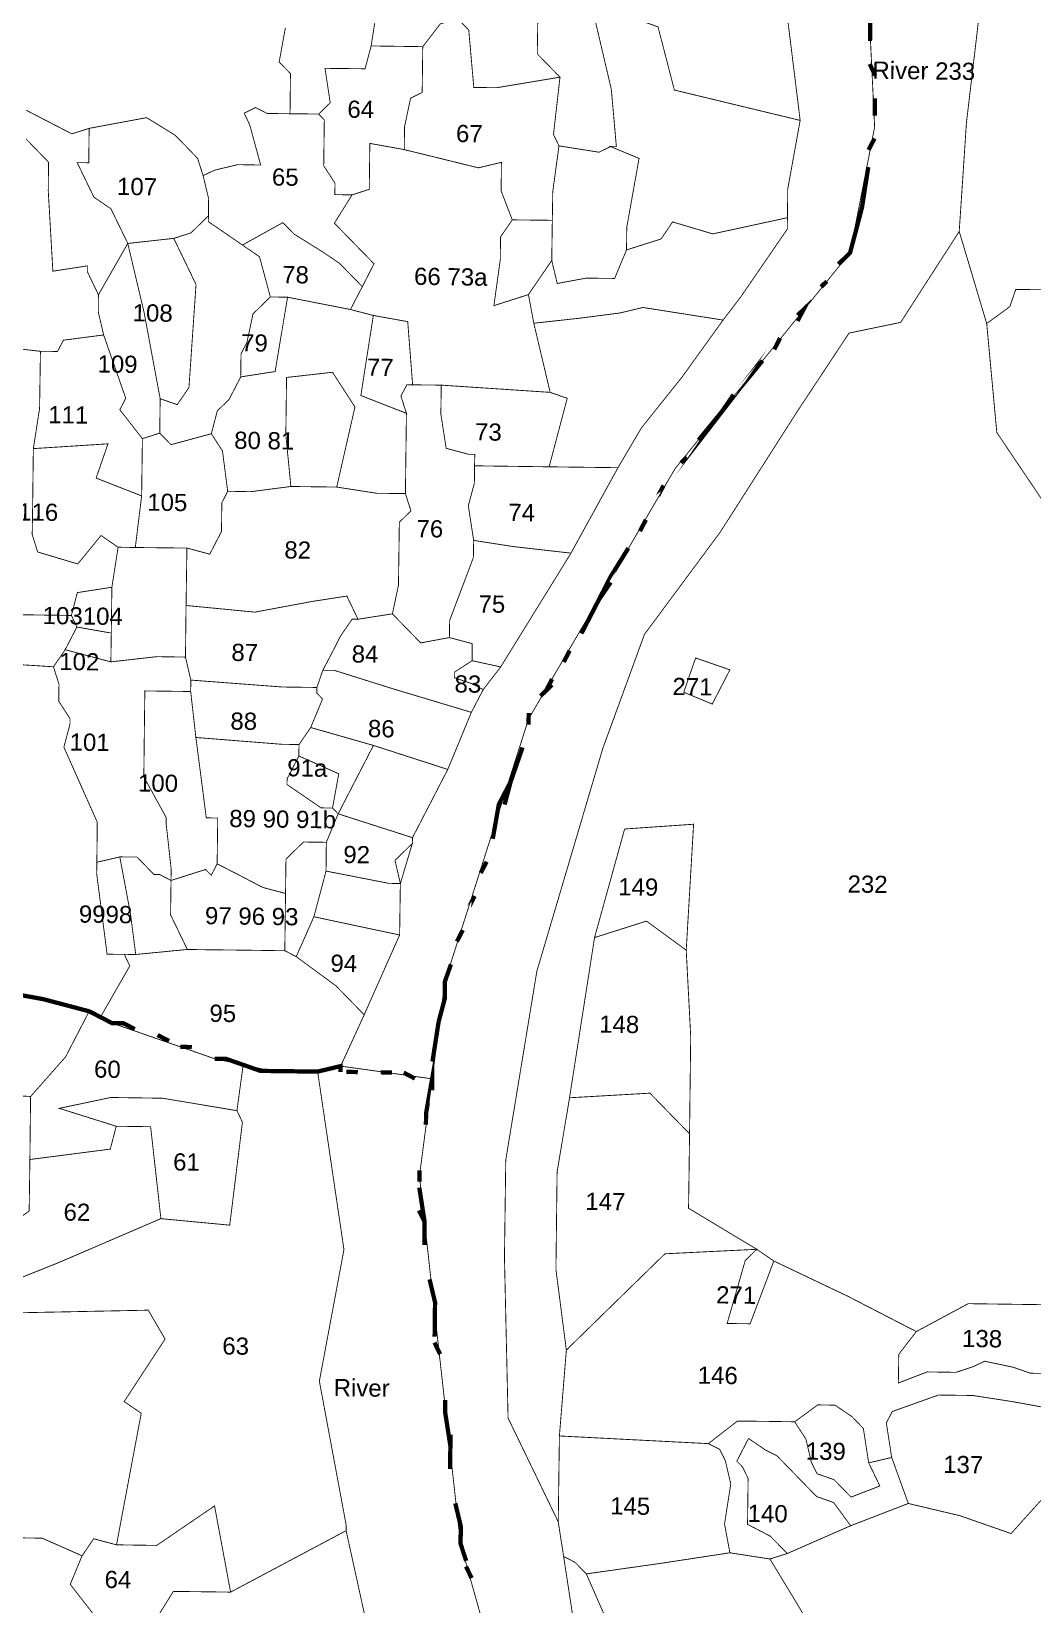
# Model space of a CAD drawing. Header units: metres. Extents: x 259278 to 277237, y 2171369 to 2185379.
# Drawn here: x 275011 to 275703, y 2177342 to 2178430 of the extents above; entities that cross this region are included whole.
import ezdxf

# ---------------------------------------------------------------- set-up
doc = ezdxf.new("R2010")
doc.units = ezdxf.units.M
doc.header["$MEASUREMENT"] = 0
for name, color, linetype in [('SURVEY NO.', 7, 'Continuous'), ('SURVEY PLOT BOUNDARY', 35, 'Continuous'), ('VILLAGE BOUNDARY', 212, 'Continuous')]:
    doc.layers.add(name, color=color, linetype=linetype)
doc.styles.add('PDF Arial', font='arial.ttf')

msp = doc.modelspace()

# ---------------------------------------------------------------- linework, layer by layer
at = {"layer": 'SURVEY PLOT BOUNDARY', "lineweight": 18, "const_width": 0.595}
for points in [[(275715.2, 2178251.7), (275691.4, 2178252), (275687.3, 2178240.1), (275671.3, 2178228.4), (275652.3, 2178292.1), (275657.3, 2178367.4), (275666.2, 2178442.7), (275658.9, 2178490.3), (275639.9, 2178558), (275711.6, 2178580.9)], [(275587.5, 2178495.2), (275593.8, 2178364.3), (275576.8, 2178277.3), (275455.9, 2178128.2), (275354.5, 2177955), (275296.6, 2177773.3), (275287.8, 2177706), (275224.5, 2177714.8), (275240.8, 2177750.3), (275265.3, 2177805.5), (275265.8, 2177841.1), (275274.1, 2177868.8), (275274.2, 2177872.8), (275298.6, 2177920), (275314.9, 2177959.5), (275323.1, 2177975.2), (275335.2, 2177990.9), (275383.8, 2178069.6), (275416.3, 2178128.7), (275432.5, 2178156.2), (275460.7, 2178191.5), (275489, 2178230.8), (275501, 2178246.5), (275533.4, 2178293.7), (275533.5, 2178301.6), (275533.7, 2178321.4), (275542.3, 2178368.9), (275531.5, 2178456.3)], [(275364.3, 2177181.6), (275307.4, 2177384.6), (275279, 2177638.7), (275287.8, 2177706), (275296.6, 2177773.3), (275354.5, 2177955), (275455.9, 2178128.2), (275576.8, 2178277.3), (275593.8, 2178364.3), (275587.5, 2178495.2)], [(275254.2, 2178475.8), (275245.6, 2178420.4), (275241.4, 2178404.6), (275233.5, 2178404.7), (275213.7, 2178404.9), (275217.3, 2178381.1), (275213.3, 2178377.2), (275209.3, 2178373.3), (275189.5, 2178373.5), (275189.8, 2178401.3), (275182, 2178409.3), (275186.3, 2178433)], [(275531.5, 2178456.3), (275542.3, 2178368.9), (275455.3, 2178389.9), (275444, 2178433.6)], [(275360.8, 2178434.7), (275360.5, 2178414.9), (275376.2, 2178398.8), (275332.4, 2178391.5), (275316.6, 2178391.7), (275313.1, 2178431.4)], [(275666.2, 2178442.7), (275657.3, 2178367.4), (275652.3, 2178292.1), (275611.8, 2178229.2), (275576.1, 2178221.8), (275539.7, 2178166.7), (275487, 2178084.1), (275434.6, 2178013.4), (275405.8, 2177934.5), (275360.2, 2177780.4), (275338.7, 2177649.9), (275337.8, 2177582.5), (275340.3, 2177471.4), (275375, 2177399.6), (275378.7, 2177375.7), (275389.7, 2177304.2)], [(275186.3, 2178433), (275182, 2178409.3), (275189.8, 2178401.3), (275189.5, 2178373.5), (275181.6, 2178373.6), (275173.6, 2178373.7), (275165.7, 2178377.8), (275157.8, 2178373.9), (275161.6, 2178365.9), (275169.2, 2178338.1), (275165.2, 2178338.1), (275153.3, 2178338.3), (275137.4, 2178334.5), (275129.4, 2178330.7), (275125.6, 2178342.6), (275117.8, 2178350.7), (275110, 2178358.7), (275090.3, 2178370.8), (275050.6, 2178363.4), (275038.6, 2178359.6), (275007.1, 2178375.9)], [(275007.1, 2178375.9), (275038.6, 2178359.6), (275050.6, 2178363.4), (275050.3, 2178339.6), (275042.3, 2178339.7), (275053.9, 2178315.8), (275065.7, 2178307.7), (275077.3, 2178283.8), (275057, 2178248.3), (275049.3, 2178264.3), (275049.3, 2178268.3), (275025.5, 2178264.6), (275022.3, 2178320.2), (275022.5, 2178340), (275006.9, 2178356.1)], [(275006.9, 2178356.1), (275022.5, 2178340), (275022.3, 2178320.2), (275025.5, 2178264.6), (275049.3, 2178268.3), (275049.3, 2178264.3), (275057, 2178248.3), (275056.9, 2178236.4), (275060.6, 2178220.5), (275032.8, 2178216.9), (275028.7, 2178209.1), (275016.9, 2178209.2), (274977.3, 2178213.7)], [(275710, 2177549.8), (275658.5, 2177550.5), (275622.6, 2177531.2), (275575.3, 2177555.6), (275524.1, 2177580), (275512.3, 2177588.1), (275465.1, 2177616.5), (275465.5, 2177644.2), (275465.8, 2177668), (275466.6, 2177735.4), (275463.5, 2177795), (275468.6, 2177882.1), (275420.9, 2177878.8), (275400.1, 2177803.7), (275382.8, 2177692.9), (275374.2, 2177641.5), (275373.4, 2177574.1), (275380.6, 2177518.4), (275375.8, 2177459), (275375, 2177399.6), (275340.3, 2177471.4), (275337.8, 2177582.5), (275338.7, 2177649.9), (275360.2, 2177780.4), (275405.8, 2177934.5), (275434.6, 2178013.4), (275487, 2178084.1), (275539.7, 2178166.7), (275576.1, 2178221.8), (275611.8, 2178229.2), (275652.3, 2178292.1), (275671.3, 2178228.4), (275678.3, 2178153), (275713.3, 2178101)], [(275194, 2176585), (275278.6, 2176691), (275299.2, 2176754.2), (275325.2, 2176920.4), (275329.9, 2176975.8), (275299.6, 2177083.3), (275280.7, 2177154.9), (275228.3, 2177393.5), (275228.3, 2177397.5), (275209.8, 2177496.9), (275226.8, 2177587.9), (275208.6, 2177711), (275224.5, 2177714.8), (275287.8, 2177706), (275279, 2177638.7), (275307.4, 2177384.6), (275364.3, 2177181.6), (275390.1, 2177030.6), (275388.8, 2176935.4), (275339, 2176765.5), (275290, 2176651.2), (275229.5, 2176576.6)], [(275713.1, 2177478.4), (275689.4, 2177482.7), (275661.7, 2177487), (275637.9, 2177487.3), (275606, 2177475.9), (275601.9, 2177468), (275605.6, 2177444.1), (275589.7, 2177440.4), (275586, 2177464.2), (275578.2, 2177472.3), (275566.4, 2177480.3), (275554.5, 2177480.5), (275538.5, 2177468.8), (275518.7, 2177469.1), (275498.9, 2177469.3), (275478.8, 2177453.7), (275375.8, 2177459), (275380.6, 2177518.4), (275420.7, 2177557.6), (275448.8, 2177585), (275512.3, 2177588.1), (275504.3, 2177580.3), (275491.8, 2177536.8), (275507.7, 2177536.6), (275524.1, 2177580), (275575.3, 2177555.6), (275622.6, 2177531.2), (275610.5, 2177515.5), (275610.2, 2177495.6), (275630.1, 2177503.3), (275650, 2177503), (275661.9, 2177506.9), (275669.9, 2177510.7), (275689.7, 2177506.5), (275701.5, 2177502.4), (275713.4, 2177502.2)], [(275540.8, 2177341.9), (275521.4, 2177373.9), (275533.4, 2177377.7), (275577.2, 2177396.9), (275617.1, 2177412.3), (275652.6, 2177403.9), (275688.2, 2177391.5), (275744.5, 2177454.2)], [(275096.6, 2177331.8), (275108.8, 2177351.5), (275148.4, 2177351), (275228.3, 2177393.5), (275280.7, 2177154.9)], [(274937.9, 2177318), (274966.4, 2177377.1), (274970.5, 2177389), (275018.1, 2177388.3), (275045.7, 2177376.1), (275037.5, 2177356.4), (275053.1, 2177336.3)], [(275389.7, 2177304.2), (275378.7, 2177375.7), (275386.6, 2177371.6), (275394.4, 2177363.6), (275413.7, 2177319.7)]]:
    msp.add_lwpolyline(points, dxfattribs=at)
for points in [[(275322.1, 2178506.6), (275314.1, 2178502.8), (275309.8, 2178479), (275301.6, 2178459.3), (275305.3, 2178439.4), (275293.4, 2178435.6), (275281.3, 2178419.9), (275245.6, 2178420.4), (275254.2, 2178475.8), (275262.2, 2178479.6), (275274.3, 2178495.3), (275274.7, 2178527.1), (275282.9, 2178546.8), (275287.1, 2178566.5), (275295.1, 2178570.4), (275303, 2178562.4), (275314.5, 2178534.5), (275322.3, 2178522.5)], [(275400.5, 2178438.2), (275411.7, 2178390.4), (275415.2, 2178350.7), (275411.2, 2178350.8), (275403.2, 2178346.9), (275375.5, 2178351.3), (275371.7, 2178359.2), (275376.2, 2178398.8), (275360.5, 2178414.9), (275360.8, 2178434.7), (275360.9, 2178442.7), (275361, 2178450.6)], [(275533.5, 2178301.6), (275481.8, 2178290.4), (275454.1, 2178298.7), (275446.1, 2178286.9), (275422.2, 2178279.3), (275422.4, 2178295.1), (275430.9, 2178342.6), (275411.2, 2178350.8), (275415.2, 2178350.7), (275411.7, 2178390.4), (275400.5, 2178438.2), (275424.3, 2178445.8), (275432.2, 2178437.8), (275444, 2178433.6), (275455.3, 2178389.9), (275542.3, 2178368.9), (275533.7, 2178321.4)], [(275370.9, 2178299.8), (275343.2, 2178300.1), (275335.5, 2178320.1), (275335.7, 2178339.9), (275319.8, 2178336.1), (275268.5, 2178348.7), (275268.7, 2178364.6), (275272.9, 2178384.3), (275280.9, 2178388.2), (275281.3, 2178419.9), (275293.4, 2178435.6), (275305.3, 2178439.4), (275313.1, 2178431.4), (275316.6, 2178391.7), (275332.4, 2178391.5), (275376.2, 2178398.8), (275371.7, 2178359.2), (275375.5, 2178351.3), (275371.2, 2178319.6)], [(275268.5, 2178348.7), (275244.7, 2178353), (275244.3, 2178321.2), (275232.4, 2178317.4), (275224.4, 2178317.5), (275220.5, 2178317.6), (275220.6, 2178325.5), (275212.8, 2178337.5), (275213.2, 2178369.2), (275209.3, 2178373.3), (275213.3, 2178377.2), (275217.3, 2178381.1), (275213.7, 2178404.9), (275233.5, 2178404.7), (275241.4, 2178404.6), (275245.6, 2178420.4), (275281.3, 2178419.9), (275280.9, 2178388.2), (275272.9, 2178384.3), (275268.7, 2178364.6)], [(275133.1, 2178302.9), (275121, 2178291.1), (275109.1, 2178287.3), (275077.3, 2178283.8), (275065.7, 2178307.7), (275053.9, 2178315.8), (275042.3, 2178339.7), (275050.3, 2178339.6), (275050.6, 2178363.4), (275090.3, 2178370.8), (275110, 2178358.7), (275117.8, 2178350.7), (275125.6, 2178342.6), (275129.4, 2178330.7), (275133.2, 2178314.8)], [(275189.5, 2178373.5), (275209.3, 2178373.3), (275213.2, 2178369.2), (275212.8, 2178337.5), (275220.6, 2178325.5), (275220.5, 2178317.6), (275224.4, 2178317.5), (275232.4, 2178317.4), (275220.2, 2178297.8), (275247.6, 2178269.7), (275239.5, 2178253.9), (275223.8, 2178270), (275212, 2178278), (275192.4, 2178290.2), (275184.5, 2178298.2), (275156.6, 2178282.7), (275133, 2178298.9), (275133.1, 2178302.9), (275133.2, 2178314.8), (275129.4, 2178330.7), (275137.4, 2178334.5), (275153.3, 2178338.3), (275165.2, 2178338.1), (275169.2, 2178338.1), (275161.6, 2178365.9), (275157.8, 2178373.9), (275165.7, 2178377.8), (275173.6, 2178373.7), (275181.6, 2178373.6)], [(275268.5, 2178348.7), (275319.8, 2178336.1), (275335.7, 2178339.9), (275335.5, 2178320.1), (275343.2, 2178300.1), (275335.1, 2178288.3), (275334.9, 2178272.5), (275330.5, 2178240.8), (275354.4, 2178248.4), (275358.1, 2178228.6), (275369.4, 2178180.8), (275294.1, 2178185.8), (275274.3, 2178186), (275270.9, 2178229.7), (275247.1, 2178234), (275231.3, 2178238.1), (275239.5, 2178253.9), (275247.6, 2178269.7), (275220.2, 2178297.8), (275232.4, 2178317.4), (275244.3, 2178321.2), (275244.7, 2178353)], [(275411.2, 2178350.8), (275430.9, 2178342.6), (275422.4, 2178295.1), (275422.2, 2178279.3), (275414, 2178259.6), (275394.2, 2178259.8), (275374.3, 2178256.1), (275370.5, 2178272), (275370.9, 2178299.8), (275371.2, 2178319.6), (275375.5, 2178351.3), (275403.2, 2178346.9)], [(275175.9, 2178246.8), (275163.9, 2178235.1), (275159.7, 2178215.3), (275155.6, 2178207.4), (275155.4, 2178191.5), (275147.3, 2178175.8), (275139.2, 2178168), (275135.1, 2178152.2), (275107.2, 2178144.6), (275099.4, 2178152.6), (275099.7, 2178176.4), (275111.5, 2178172.3), (275119.6, 2178184.1), (275124.5, 2178255.4), (275109.1, 2178287.3), (275121, 2178291.1), (275133.1, 2178302.9), (275133, 2178298.9), (275156.6, 2178282.7), (275168.4, 2178274.6)], [(275231.3, 2178238.1), (275187.8, 2178246.6), (275175.9, 2178246.8), (275168.4, 2178274.6), (275156.6, 2178282.7), (275184.5, 2178298.2), (275192.4, 2178290.2), (275212, 2178278), (275223.8, 2178270), (275239.5, 2178253.9)], [(275354.4, 2178248.4), (275330.5, 2178240.8), (275334.9, 2178272.5), (275335.1, 2178288.3), (275343.2, 2178300.1), (275370.9, 2178299.8), (275370.5, 2178272)], [(275533.4, 2178293.7), (275501, 2178246.5), (275489, 2178230.8), (275433.6, 2178239.5), (275417.6, 2178235.7), (275389.8, 2178232.1), (275358.1, 2178228.6), (275354.4, 2178248.4), (275370.5, 2178272), (275374.3, 2178256.1), (275394.2, 2178259.8), (275414, 2178259.6), (275422.2, 2178279.3), (275446.1, 2178286.9), (275454.1, 2178298.7), (275481.8, 2178290.4), (275533.5, 2178301.6)], [(275099.7, 2178176.4), (275099.4, 2178152.6), (275087.4, 2178148.8), (275071.8, 2178168.8), (275075.9, 2178176.7), (275060.6, 2178220.5), (275056.9, 2178236.4), (275057, 2178248.3), (275077.3, 2178283.8), (275088.6, 2178236)], [(275099.7, 2178176.4), (275088.6, 2178236), (275077.3, 2178283.8), (275109.1, 2178287.3), (275124.5, 2178255.4), (275119.6, 2178184.1), (275111.5, 2178172.3)], [(275841, 2178166.8), (275813.2, 2178163.2), (275773.2, 2178135.9), (275713.3, 2178101), (275678.3, 2178153), (275671.3, 2178228.4), (275687.3, 2178240.1), (275691.4, 2178252), (275715.2, 2178251.7), (275734.9, 2178243.5), (275758.8, 2178247.1), (275751.1, 2178267.1), (275778.9, 2178270.7), (275830.5, 2178274), (275822.1, 2178238.4), (275825.5, 2178198.7), (275845.4, 2178198.4)], [(275270, 2178166.3), (275269.3, 2178110.8), (275249.5, 2178111), (275221.8, 2178115.3), (275234.4, 2178170.7), (275218.9, 2178194.7), (275187.1, 2178191.1), (275186.6, 2178151.5), (275190.1, 2178115.7), (275162.3, 2178112.1), (275146.4, 2178112.4), (275142.8, 2178140.2), (275135.1, 2178152.2), (275139.2, 2178168), (275147.3, 2178175.8), (275155.4, 2178191.5), (275179.2, 2178195.2), (275187.8, 2178246.6), (275231.3, 2178238.1), (275247.1, 2178234), (275238.5, 2178178.6)], [(275187.8, 2178246.6), (275179.2, 2178195.2), (275155.4, 2178191.5), (275155.6, 2178207.4), (275159.7, 2178215.3), (275163.9, 2178235.1), (275175.9, 2178246.8)], [(275432.5, 2178156.2), (275416.3, 2178128.7), (275368.7, 2178129.3), (275381.2, 2178176.7), (275369.4, 2178180.8), (275358.1, 2178228.6), (275389.8, 2178232.1), (275417.6, 2178235.7), (275433.6, 2178239.5), (275489, 2178230.8), (275460.7, 2178191.5)], [(275274.3, 2178186), (275270.3, 2178186.1), (275266.2, 2178178.2), (275270, 2178166.3), (275238.5, 2178178.6), (275247.1, 2178234), (275270.9, 2178229.7)], [(275012, 2178141.9), (275016.3, 2178169.6), (275016.9, 2178209.2), (275028.7, 2178209.1), (275032.8, 2178216.9), (275060.6, 2178220.5), (275075.9, 2178176.7), (275071.8, 2178168.8), (275087.4, 2178148.8), (275086.9, 2178109.2), (275055.4, 2178121.5), (275063.6, 2178145.2)], [(275016.9, 2178209.2), (275016.3, 2178169.6), (275012, 2178141.9), (275011.4, 2178094.3), (275011.2, 2178082.4), (275015, 2178070.4), (275042.7, 2178062.1), (275058.8, 2178081.8), (275070.6, 2178073.7), (275066.3, 2178046), (275042.4, 2178042.3), (275038.3, 2178026.5), (275002.6, 2178027), (274986.7, 2178027.2), (274967.1, 2178039.3), (274975.2, 2178059.1), (274987.2, 2178066.8), (274979.7, 2178094.7), (274976.3, 2178138.4), (274976.4, 2178150.3), (274976.6, 2178162.1), (274980.9, 2178185.9), (274977.1, 2178201.8), (274977.3, 2178213.7)], [(275221.8, 2178115.3), (275190.1, 2178115.7), (275186.6, 2178151.5), (275187.1, 2178191.1), (275218.9, 2178194.7), (275234.4, 2178170.7)], [(275260.3, 2178027.6), (275264.5, 2178047.4), (275265.1, 2178091), (275273.1, 2178098.8), (275269.3, 2178110.8), (275270, 2178166.3), (275266.2, 2178178.2), (275270.3, 2178186.1), (275274.3, 2178186), (275294.1, 2178185.8), (275293.8, 2178165.9), (275297.5, 2178142.1), (275313.3, 2178137.9), (275317.3, 2178137.9), (275317.1, 2178130), (275317, 2178118.1), (275312.8, 2178102.3), (275316.5, 2178078.4), (275316.3, 2178066.5), (275299.9, 2178023.1), (275299.7, 2178011.2), (275279.9, 2178007.5), (275268.1, 2178019.6)], [(275368.7, 2178129.3), (275317.1, 2178130), (275317.3, 2178137.9), (275313.3, 2178137.9), (275297.5, 2178142.1), (275293.8, 2178165.9), (275294.1, 2178185.8), (275369.4, 2178180.8), (275381.2, 2178176.7)], [(275135.1, 2178152.2), (275142.8, 2178140.2), (275146.4, 2178112.4), (275142.4, 2178104.5), (275142.3, 2178100.5), (275142.1, 2178084.6), (275134, 2178068.9), (275118.2, 2178073.1), (275082.5, 2178073.5), (275086.9, 2178109.2), (275087.4, 2178148.8), (275099.4, 2178152.6), (275107.2, 2178144.6)], [(275086.9, 2178109.2), (275082.5, 2178073.5), (275070.6, 2178073.7), (275058.8, 2178081.8), (275042.7, 2178062.1), (275015, 2178070.4), (275011.2, 2178082.4), (275011.4, 2178094.3), (275012, 2178141.9), (275063.6, 2178145.2), (275055.4, 2178121.5)], [(275383.8, 2178069.6), (275344.2, 2178074.1), (275316.5, 2178078.4), (275312.8, 2178102.3), (275317, 2178118.1), (275317.1, 2178130), (275368.7, 2178129.3), (275416.3, 2178128.7)], [(275269.3, 2178110.8), (275273.1, 2178098.8), (275265.1, 2178091), (275264.5, 2178047.4), (275260.3, 2178027.6), (275236.5, 2178023.9), (275228.8, 2178039.9), (275204.9, 2178036.2), (275165.2, 2178028.8), (275117.6, 2178033.4), (275118.2, 2178073.1), (275134, 2178068.9), (275142.1, 2178084.6), (275142.3, 2178100.5), (275142.4, 2178104.5), (275146.4, 2178112.4), (275162.3, 2178112.1), (275190.1, 2178115.7), (275221.8, 2178115.3), (275249.5, 2178111)], [(275383.8, 2178069.6), (275335.2, 2177990.9), (275315.4, 2177995.2), (275315.5, 2178007), (275299.7, 2178011.2), (275299.9, 2178023.1), (275316.3, 2178066.5), (275316.5, 2178078.4), (275344.2, 2178074.1)], [(275025.9, 2177991), (274946.7, 2177996), (274945.8, 2177928.6), (274930, 2177932.8), (274930.6, 2177976.4), (274910.6, 2177968.7), (274906.7, 2177972.7), (274911, 2177996.5), (274907.3, 2178020.3), (274887.6, 2178024.5), (274879.9, 2178040.5), (274864.1, 2178048.6), (274896.1, 2178068), (274915.7, 2178055.9), (274923.8, 2178063.7), (274939.5, 2178055.6), (274967.1, 2178039.3), (274986.7, 2178027.2), (275002.6, 2178027), (275038.3, 2178026.5), (275042.1, 2178018.5), (275034, 2178002.8)], [(275065.6, 2177994.4), (275065.9, 2178014.3), (275066.3, 2178046), (275070.6, 2178073.7), (275082.5, 2178073.5), (275118.2, 2178073.1), (275117.6, 2178033.4), (275117.2, 2177997.7), (275097.4, 2177998)], [(275038.3, 2178026.5), (275042.4, 2178042.3), (275066.3, 2178046), (275065.9, 2178014.3), (275042.1, 2178018.5)], [(275236.5, 2178023.9), (275232.5, 2178024), (275224.4, 2178012.2), (275220.4, 2178004.3), (275212.2, 2177988.6), (275208.1, 2177976.7), (275184.3, 2177977), (275120.9, 2177981.8), (275117.2, 2177997.7), (275117.6, 2178033.4), (275165.2, 2178028.8), (275204.9, 2178036.2), (275228.8, 2178039.9)], [(275268.1, 2178019.6), (275279.9, 2178007.5), (275299.7, 2178011.2), (275315.5, 2178007), (275315.4, 2177995.2), (275303.4, 2177987.4), (275303.3, 2177983.4), (275315.2, 2177979.3), (275323.1, 2177975.2), (275314.9, 2177959.5), (275259.6, 2177976.1), (275220.2, 2177988.5), (275212.2, 2177988.6), (275220.4, 2178004.3), (275224.4, 2178012.2), (275232.5, 2178024), (275236.5, 2178023.9), (275260.3, 2178027.6)], [(275065.9, 2178014.3), (275065.6, 2177994.4), (275034, 2178002.8), (275042.1, 2178018.5)], [(275117.2, 2177997.7), (275120.9, 2177981.8), (275120.8, 2177973.9), (275089.1, 2177974.3), (275088.8, 2177950.5), (275088.4, 2177914.8), (275103.8, 2177886.9), (275103.8, 2177882.9), (275107.3, 2177851.1), (275107.2, 2177843.2), (275099.4, 2177847.3), (275095.4, 2177847.3), (275083.7, 2177859.4), (275071.8, 2177859.5), (275055.9, 2177855.8), (275056, 2177863.7), (275056.2, 2177883.5), (275033.1, 2177935.4), (275037.3, 2177951.2), (275037.3, 2177955.2), (275029.6, 2177967.1), (275029.7, 2177979), (275025.9, 2177991), (275034, 2178002.8), (275065.6, 2177994.4), (275097.4, 2177998)], [(275025.9, 2177991), (275029.7, 2177979), (275029.6, 2177967.1), (275037.3, 2177955.2), (275037.3, 2177951.2), (275033.1, 2177935.4), (275056.2, 2177883.5), (275056, 2177863.7), (275055.9, 2177855.8), (275055.8, 2177847.8), (275063, 2177792.2), (275074.9, 2177792.1), (275078.7, 2177784.1), (275058.4, 2177748.7), (275050.6, 2177752.7), (275018.9, 2177761.1), (274963.6, 2177769.7), (274928, 2177778.1), (274933.2, 2177873.2), (274945.4, 2177896.9), (274945.6, 2177916.7), (274945.8, 2177928.6), (274946.7, 2177996)], [(275314.9, 2177959.5), (275298.6, 2177920), (275247.2, 2177936.6), (275203.8, 2177949), (275212, 2177968.7), (275208.1, 2177972.8), (275208.1, 2177976.7), (275212.2, 2177988.6), (275220.2, 2177988.5), (275259.6, 2177976.1)], [(275335.2, 2177990.9), (275323.1, 2177975.2), (275315.2, 2177979.3), (275303.3, 2177983.4), (275303.4, 2177987.4), (275315.4, 2177995.2)], [(275461.8, 2177973.4), (275481.5, 2177965.2), (275493.7, 2177988.9), (275470, 2177997.1)], [(275493.7, 2177988.9), (275481.5, 2177965.2), (275461.8, 2177973.4), (275470, 2177997.1)], [(275208.1, 2177976.7), (275208.1, 2177972.8), (275212, 2177968.7), (275203.8, 2177949), (275195.7, 2177937.2), (275183.8, 2177937.4), (275124.4, 2177942.1), (275120.8, 2177973.9), (275120.9, 2177981.8), (275184.3, 2177977)], [(275124.4, 2177942.1), (275131.6, 2177886.5), (275139.5, 2177886.4), (275139.1, 2177854.7), (275135, 2177846.8), (275131.1, 2177850.8), (275107.2, 2177843.2), (275107.3, 2177851.1), (275103.8, 2177882.9), (275103.8, 2177886.9), (275088.4, 2177914.8), (275088.8, 2177950.5), (275089.1, 2177974.3), (275120.8, 2177973.9)], [(275222.8, 2177889.3), (275218.9, 2177893.3), (275223.2, 2177917), (275195.6, 2177929.3), (275195.7, 2177937.2), (275203.8, 2177949), (275247.2, 2177936.6)], [(275195.7, 2177937.2), (275195.6, 2177929.3), (275187.5, 2177913.5), (275187.4, 2177909.6), (275211, 2177893.4), (275218.9, 2177893.3), (275222.8, 2177889.3), (275214.6, 2177869.6), (275198.8, 2177869.8), (275186.7, 2177858), (275186.4, 2177834.2), (275170.6, 2177838.4), (275154.9, 2177846.6), (275139.1, 2177854.7), (275139.5, 2177886.4), (275131.6, 2177886.5), (275124.4, 2177942.1), (275183.8, 2177937.4)], [(275298.6, 2177920), (275274.2, 2177872.8), (275222.8, 2177889.3), (275247.2, 2177936.6)], [(275218.9, 2177893.3), (275211, 2177893.4), (275187.4, 2177909.6), (275187.5, 2177913.5), (275195.6, 2177929.3), (275223.2, 2177917)], [(275262.1, 2177857.1), (275265.8, 2177841.1), (275257.9, 2177841.2), (275214.4, 2177849.7), (275214.6, 2177869.6), (275222.8, 2177889.3), (275274.2, 2177872.8), (275274.1, 2177868.8)], [(275468.6, 2177882.1), (275463.5, 2177795), (275436, 2177815.1), (275400.1, 2177803.7), (275420.9, 2177878.8)], [(275214.6, 2177869.6), (275214.4, 2177849.7), (275206, 2177818.1), (275193.8, 2177790.5), (275185.9, 2177794.6), (275186.4, 2177834.2), (275186.7, 2177858), (275198.8, 2177869.8)], [(275274.1, 2177868.8), (275265.8, 2177841.1), (275262.1, 2177857.1)], [(275074.9, 2177792.1), (275063, 2177792.2), (275055.8, 2177847.8), (275055.9, 2177855.8), (275071.8, 2177859.5), (275079.2, 2177819.8), (275082.8, 2177792)], [(275107.2, 2177843.2), (275107.1, 2177835.3), (275106.9, 2177819.4), (275118.5, 2177795.5), (275082.8, 2177792), (275079.2, 2177819.8), (275071.8, 2177859.5), (275083.7, 2177859.4), (275095.4, 2177847.3), (275099.4, 2177847.3)], [(275186.4, 2177834.2), (275185.9, 2177794.6), (275158.2, 2177795), (275130.4, 2177795.3), (275118.5, 2177795.5), (275106.9, 2177819.4), (275107.1, 2177835.3), (275107.2, 2177843.2), (275131.1, 2177850.8), (275135, 2177846.8), (275139.1, 2177854.7), (275154.9, 2177846.6), (275170.6, 2177838.4)], [(275265.8, 2177841.1), (275265.3, 2177805.5), (275206, 2177818.1), (275214.4, 2177849.7), (275257.9, 2177841.2)], [(275265.3, 2177805.5), (275240.8, 2177750.3), (275221.3, 2177770.3), (275193.8, 2177790.5), (275206, 2177818.1)], [(275463.5, 2177795), (275466.6, 2177735.4), (275465.8, 2177668), (275438.4, 2177696.1), (275382.8, 2177692.9), (275400.1, 2177803.7), (275436, 2177815.1)], [(275208.6, 2177711), (275176.9, 2177711.4), (275157.1, 2177715.7), (275137.4, 2177719.9), (275066.3, 2177744.6), (275058.4, 2177748.7), (275078.7, 2177784.1), (275074.9, 2177792.1), (275082.8, 2177792), (275118.5, 2177795.5), (275130.4, 2177795.3), (275158.2, 2177795), (275185.9, 2177794.6), (275193.8, 2177790.5), (275221.3, 2177770.3), (275240.8, 2177750.3), (275224.5, 2177714.8)], [(275010.1, 2177693.8), (274915.1, 2177699), (274915.2, 2177710.9), (274920.1, 2177778.2), (274928, 2177778.1), (274963.6, 2177769.7), (275018.9, 2177761.1), (275050.6, 2177752.7), (275034.3, 2177721.2)], [(275058.4, 2177748.7), (275066.3, 2177744.6), (275137.4, 2177719.9), (275157.1, 2177715.7), (275152.8, 2177684), (275101.3, 2177692.6), (275065.6, 2177693.1), (275029.9, 2177685.6), (275069.3, 2177673.2), (275065.2, 2177657.4), (275009.6, 2177650.2), (275009.9, 2177677.9), (275010.1, 2177693.8), (275034.3, 2177721.2), (275050.6, 2177752.7)], [(275157.1, 2177715.7), (275176.9, 2177711.4), (275208.6, 2177711), (275226.8, 2177587.9), (275209.8, 2177496.9), (275228.3, 2177397.5), (275228.3, 2177393.5), (275148.4, 2177351), (275137.3, 2177410.6), (275097.3, 2177383.3), (275069.5, 2177383.7), (275086.6, 2177474.7), (275074.8, 2177482.8), (275103.1, 2177526), (275091.5, 2177546), (274972.5, 2177543.6), (274980.6, 2177559.3), (275028.5, 2177578.5), (275100.2, 2177609.3), (275147.8, 2177604.8), (275156.6, 2177676), (275152.8, 2177684)], [(275465.8, 2177668), (275465.5, 2177644.2), (275465.1, 2177616.5), (275512.3, 2177588.1), (275448.8, 2177585), (275420.7, 2177557.6), (275380.6, 2177518.4), (275373.4, 2177574.1), (275374.2, 2177641.5), (275382.8, 2177692.9), (275438.4, 2177696.1)], [(275152.8, 2177684), (275156.6, 2177676), (275147.8, 2177604.8), (275100.2, 2177609.3), (275093.1, 2177672.9), (275069.3, 2177673.2), (275029.9, 2177685.6), (275065.6, 2177693.1), (275101.3, 2177692.6)], [(275100.2, 2177609.3), (275028.5, 2177578.5), (274980.6, 2177559.3), (274981.1, 2177595), (275009.1, 2177614.5), (275009.6, 2177650.2), (275065.2, 2177657.4), (275069.3, 2177673.2), (275093.1, 2177672.9)], [(275524.1, 2177580), (275507.7, 2177536.6), (275491.8, 2177536.8), (275504.3, 2177580.3), (275512.3, 2177588.1)], [(274972.5, 2177543.6), (275091.5, 2177546), (275103.1, 2177526), (275074.8, 2177482.8), (275086.6, 2177474.7), (275069.5, 2177383.7), (275053.7, 2177387.9), (275045.7, 2177376.1), (275018.1, 2177388.3), (274970.5, 2177389), (274966.4, 2177377.1), (274938.7, 2177381.4), (274935.1, 2177413.2), (274936, 2177480.6), (274929, 2177548.1)], [(275713.4, 2177502.2), (275701.5, 2177502.4), (275689.7, 2177506.5), (275669.9, 2177510.7), (275661.9, 2177506.9), (275650, 2177503), (275630.1, 2177503.3), (275610.2, 2177495.6), (275610.5, 2177515.5), (275622.6, 2177531.2), (275658.5, 2177550.5), (275710, 2177549.8), (275713.8, 2177530), (275717.6, 2177522)], [(275744.5, 2177454.2), (275688.2, 2177391.5), (275652.6, 2177403.9), (275617.1, 2177412.3), (275605.6, 2177444.1), (275601.9, 2177468), (275606, 2177475.9), (275637.9, 2177487.3), (275661.7, 2177487), (275689.4, 2177482.7), (275713.1, 2177478.4)], [(275589.7, 2177440.4), (275597.4, 2177424.4), (275577.5, 2177416.7), (275565.7, 2177428.8), (275553.9, 2177432.9), (275550, 2177440.9), (275546.3, 2177456.8), (275538.5, 2177468.8), (275554.5, 2177480.5), (275566.4, 2177480.3), (275578.2, 2177472.3), (275586, 2177464.2)], [(275617.1, 2177412.3), (275577.2, 2177396.9), (275565.5, 2177412.9), (275553.7, 2177417.1), (275542, 2177429.1), (275530.2, 2177441.2), (275526.3, 2177445.2), (275518.4, 2177449.2), (275506.6, 2177457.3), (275498.5, 2177441.6), (275502.4, 2177437.6), (275506.3, 2177429.6), (275506.1, 2177413.7), (275505.9, 2177397.9), (275521.6, 2177389.7), (275533.4, 2177377.7), (275521.4, 2177373.9), (275493.7, 2177378.2), (275490, 2177398.1), (275494.3, 2177425.8), (275490.6, 2177441.7), (275486.7, 2177449.7), (275478.8, 2177453.7), (275498.9, 2177469.3), (275518.7, 2177469.1), (275538.5, 2177468.8), (275546.3, 2177456.8), (275550, 2177440.9), (275553.9, 2177432.9), (275565.7, 2177428.8), (275577.5, 2177416.7), (275597.4, 2177424.4), (275589.7, 2177440.4), (275605.6, 2177444.1)], [(275446, 2177370.9), (275394.4, 2177363.6), (275386.6, 2177371.6), (275378.7, 2177375.7), (275375, 2177399.6), (275375.8, 2177459), (275478.8, 2177453.7), (275486.7, 2177449.7), (275490.6, 2177441.7), (275494.3, 2177425.8), (275490, 2177398.1), (275493.7, 2177378.2)], [(275577.2, 2177396.9), (275533.4, 2177377.7), (275521.6, 2177389.7), (275505.9, 2177397.9), (275506.1, 2177413.7), (275506.3, 2177429.6), (275502.4, 2177437.6), (275498.5, 2177441.6), (275506.6, 2177457.3), (275518.4, 2177449.2), (275526.3, 2177445.2), (275530.2, 2177441.2), (275542, 2177429.1), (275553.7, 2177417.1), (275565.5, 2177412.9)], [(275148.4, 2177351), (275108.8, 2177351.5), (275096.6, 2177331.8), (275053.1, 2177336.3), (275037.5, 2177356.4), (275045.7, 2177376.1), (275053.7, 2177387.9), (275069.5, 2177383.7), (275097.3, 2177383.3), (275137.3, 2177410.6)], [(275394.4, 2177363.6), (275446, 2177370.9), (275493.7, 2177378.2), (275521.4, 2177373.9), (275540.8, 2177341.9), (275552.5, 2177321.9), (275548, 2177286.3), (275539.7, 2177258.6), (275495.8, 2177235.4), (275471.9, 2177227.8), (275444.1, 2177224.2), (275440.4, 2177244.1), (275433, 2177283.8), (275413.7, 2177319.7)]]:
    msp.add_lwpolyline(points, close=True, dxfattribs=at)
at = {"layer": 'VILLAGE BOUNDARY', "const_width": 2.97}
for points in [[(275591.1, 2178463.5), (275590.9, 2178447.6), (275590.6, 2178423.8)], [(275594.2, 2178400), (275590.4, 2178407.9)], [(275593.9, 2178376.2), (275594, 2178384.1)], [(275594, 2178380.1), (275593.9, 2178372.2)], [(275593.7, 2178356.4), (275589.6, 2178348.5)], [(275585.1, 2178308.9), (275581, 2178293.1), (275585.1, 2178308.9), (275589.4, 2178336.6)], [(275581, 2178293.1), (275576.8, 2178277.3), (275568.7, 2178269.4)], [(275556.7, 2178253.7), (275560.7, 2178257.6)], [(275540.5, 2178234.1), (275544.6, 2178238), (275540.5, 2178230.2)], [(275528.4, 2178218.4), (275524.4, 2178210.5)], [(275496.2, 2178179.2), (275488.1, 2178167.4), (275500.2, 2178183.1), (275516.3, 2178202.7)], [(275488.1, 2178167.4), (275472, 2178147.8)], [(275459.9, 2178132.1), (275463.9, 2178136)], [(275435.6, 2178092.7), (275431.5, 2178084.8)], [(275411.3, 2178049.4), (275403.2, 2178037.6), (275411.3, 2178053.4), (275423.5, 2178073.1)], [(275403.2, 2178037.6), (275391, 2178014)], [(275378.8, 2177994.3), (275382.9, 2178002.2)], [(275370.7, 2177978.6), (275362.7, 2177970.7)], [(275366.7, 2177974.7), (275370.7, 2177982.5)], [(275354.6, 2177959), (275354.5, 2177955), (275354.5, 2177951)], [(275337.9, 2177895.7), (275342.1, 2177911.5), (275350.3, 2177935.2)], [(275342.1, 2177911.5), (275333.9, 2177895.8), (275329.7, 2177872)], [(275321.4, 2177848.4), (275325.5, 2177856.2)], [(275309, 2177808.9), (275304.9, 2177801)], [(275296.5, 2177761.4), (275292.3, 2177745.6), (275296.5, 2177761.4), (275296.6, 2177773.3), (275300.8, 2177785.2)], [(274987.3, 2177765.5), (274995.2, 2177765.4), (275018.9, 2177761.1), (275034.8, 2177756.9), (275050.6, 2177752.7), (275058.4, 2177748.7), (275066.3, 2177744.6), (275074.2, 2177744.5), (275082.1, 2177740.4)], [(275105.8, 2177732.2), (275097.9, 2177736.3)], [(275292.3, 2177745.6), (275288, 2177717.9)], [(275113.7, 2177728.1), (275121.6, 2177728)], [(275137.4, 2177719.9), (275145.3, 2177719.8), (275157.1, 2177715.7), (275169, 2177711.5), (275176.9, 2177711.4), (275184.8, 2177711.3), (275200.7, 2177711.1), (275208.6, 2177711), (275224.5, 2177714.8), (275224.5, 2177710.8)], [(275283.5, 2177674.4), (275283.6, 2177682.3), (275287.8, 2177706), (275287.7, 2177698.1)], [(275236.4, 2177710.7), (275228.4, 2177710.8)], [(275260.1, 2177710.4), (275252.2, 2177710.5)], [(275268.1, 2177710.3), (275275.9, 2177706.2)], [(275279.1, 2177642.7), (275279, 2177638.7), (275279, 2177634.8)], [(275282.4, 2177591.1), (275282.6, 2177607), (275278.9, 2177630.8)], [(275278.7, 2177614.9), (275282.6, 2177607)], [(275289.7, 2177543.4), (275289.8, 2177551.4), (275286, 2177567.3)], [(275289.8, 2177551.4), (275289.5, 2177527.6)], [(275293.3, 2177515.6), (275289.4, 2177523.6)], [(275300.2, 2177436.2), (275300.4, 2177452.1), (275296.7, 2177475.9), (275296.8, 2177483.8)], [(275300.5, 2177460), (275300.4, 2177452.1)], [(275303.8, 2177412.4), (275307.6, 2177396.5), (275307.4, 2177384.6), (275311.3, 2177372.6)], [(275307.4, 2177384.6), (275307.6, 2177392.5)], [(275315.1, 2177360.7), (275311.2, 2177368.7)]]:
    msp.add_lwpolyline(points, dxfattribs=at)
for points in [[(275443.7, 2178108.5), (275447.8, 2178116.4)], [(275313.2, 2177824.7), (275317.2, 2177832.5)]]:
    msp.add_lwpolyline(points, close=True, dxfattribs=at)

# ---------------------------------------------------------------- texts
at = {"layer": 'SURVEY NO.', "char_height": 11.89, "attachment_point": 7, "rotation": 359.2544, "style": 'PDF Arial'}
for s, insert in [('River 233', (275592.2, 2178397.6)), ('64', (275229.1, 2178370.6)), ('67', (275304.2, 2178353.8)), ('107', (275069.8, 2178317.2)), ('65', (275176.9, 2178323.7)), ('78', (275184, 2178256.2)), ('66 73a', (275275.2, 2178255)), ('108', (275080.6, 2178229.8)), ('79', (275155.6, 2178209)), ('109', (275056.3, 2178194.4)), ('77', (275242.6, 2178192.3)), ('111', (275022.2, 2178159.5)), ('80 81', (275150.8, 2178141.6)), ('73', (275317.4, 2178147.4)), ('105', (275090.7, 2178098.8)), ('113116', (274973.7, 2178092.4)), ('74', (275340.4, 2178091.9)), ('76', (275276.9, 2178080.5)), ('82', (275185.5, 2178065.8)), ('103104', (275018.4, 2178020.4)), ('75', (275319.8, 2178028.4)), ('102', (275029.8, 2177988.6)), ('87', (275148.9, 2177994.9)), ('84', (275232.1, 2177993.8)), ('83', (275303.2, 2177973.1)), ('271', (275453.9, 2177971.5)), ('88', (275148.2, 2177947.4)), ('101', (275037, 2177932.9)), ('86', (275243.3, 2177942.2)), ('91a', (275187.5, 2177915.1)), ('100', (275084.3, 2177904.6)), ('89 90 91b', (275147.4, 2177880)), ('92', (275226.3, 2177855.1)), ('232', (275575, 2177834.7)), ('149', (275416.4, 2177832.8)), ('9998', (275043.4, 2177813.9)), ('97 96 93', (275130.6, 2177812.8)), ('94', (275217.4, 2177779.9)), ('95', (275133.7, 2177745.3)), ('148', (275403.2, 2177737.8)), ('60', (275053.9, 2177706.7)), ('61', (275108.6, 2177642.5)), ('62', (275032.8, 2177607.8)), ('147', (275393.7, 2177615.4)), ('271', (275484.1, 2177550.7)), ('138', (275654.2, 2177520.4)), ('63', (275142.6, 2177515.2)), ('River', (275219.6, 2177486.4)), ('146', (275471.4, 2177495)), ('139', (275546.1, 2177442.5)), ('137', (275641.1, 2177433.3)), ('145', (275410.8, 2177404.6)), ('140', (275505.9, 2177399.4)), ('64', (275061.2, 2177353.7))]:
    msp.add_mtext(s, dxfattribs=dict(at, insert=insert))

doc.saveas('drawing.dxf')
